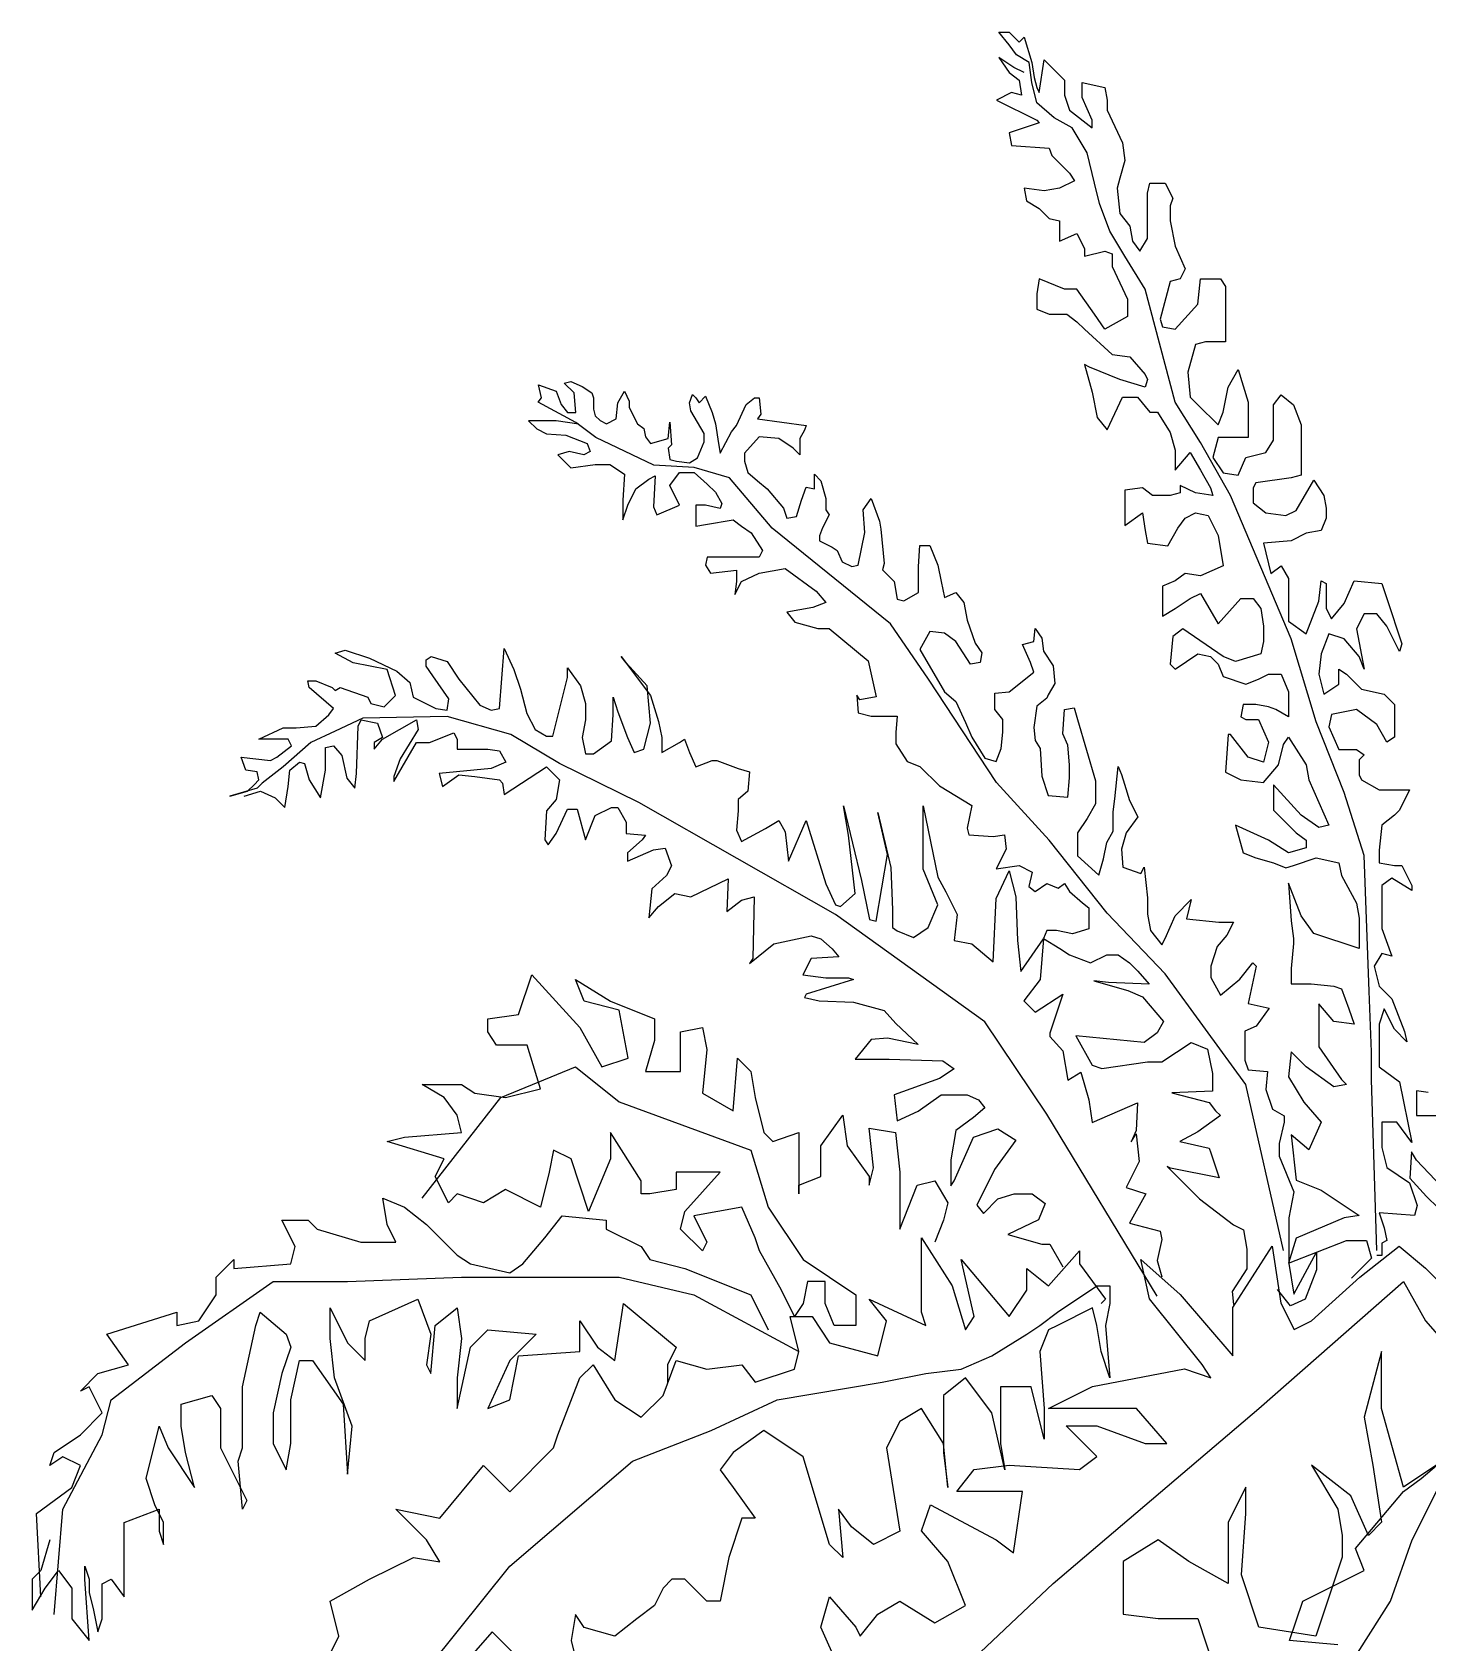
# Model space of a CAD drawing. Header units: metres. Extents: x -109 to 591, y -5 to 592.
# Drawn here: x 474.089 to 475.303, y 10.148 to 11.549 of the extents above; entities that cross this region are included whole.
import ezdxf

# ---------------------------------------------------------------- set-up
doc = ezdxf.new("R2010")
doc.units = ezdxf.units.M
doc.header["$LTSCALE"] = 0.03
doc.layers.add('ARBOLES', color=118, linetype='Continuous')

# ---------------------------------------------------------------- blocks, each defined once
blk = doc.blocks.new('palm1')
at = {"layer": 'ARBOLES', "color": 104}
for points in [[(295.7854, 23.1446), (295.7903, 23.3101), (295.7903, 23.3369), (295.7927, 23.3953), (295.7976, 23.5267), (295.817, 23.5875), (295.8438, 23.6557), (295.8682, 23.736), (295.9266, 23.8747), (295.9559, 23.9258), (295.9802, 23.9647), (296.0094, 24.0742), (296.0289, 24.1059), (296.0435, 24.1302), (296.0533, 24.157), (296.0581, 24.1765), (296.0654, 24.2057), (296.08, 24.23), (296.0971, 24.2397), (296.1141, 24.2543), (296.119, 24.2738), (296.1214, 24.2933), (296.1336, 24.3006), (296.1409, 24.3103), (296.1507, 24.3225), (296.1409, 24.3225), (296.1312, 24.3127), (296.1263, 24.3176), (296.119, 24.2933), (296.1166, 24.2787), (296.1141, 24.2689), (296.1117, 24.2641), (296.1068, 24.2957), (296.0874, 24.2762), (296.0874, 24.2665), (296.0874, 24.2616), (296.0825, 24.247), (296.0606, 24.23), (296.0606, 24.2373), (296.0703, 24.2592), (296.0703, 24.2738), (296.0484, 24.2689), (296.046, 24.2568), (296.046, 24.247), (296.0313, 24.2154), (296.0289, 24.1984), (296.0338, 24.1813), (296.0362, 24.1716), (296.0338, 24.1473), (296.024, 24.1351), (296.0216, 24.1205), (296.0143, 24.1107), (296.007, 24.1229), (296.007, 24.1521), (296.007, 24.1667), (296.0046, 24.1765), (295.9899, 24.1765), (295.9826, 24.1619), (295.9851, 24.1546), (295.9851, 24.14), (295.9802, 24.1156), (295.9705, 24.0937), (295.9753, 24.084), (295.9851, 24.0815), (295.9948, 24.045), (295.9924, 24.0377), (295.9802, 24.0353), (295.9583, 24.0596), (295.9559, 24.084), (295.9485, 24.084), (295.9364, 24.084), (295.9315, 24.0767), (295.9315, 24.0669), (295.9315, 24.0548), (295.9315, 24.0377), (295.9315, 24.0231), (295.951, 24.0231), (295.9607, 24.0207), (295.968, 23.9939), (295.9656, 23.9696), (295.9583, 23.9623), (295.9388, 23.9428), (295.9339, 23.955), (295.9291, 23.9793), (295.9193, 23.9964), (295.9096, 23.9647), (295.9096, 23.9404), (295.9096, 23.9307), (295.9388, 23.9307), (295.9437, 23.9112), (295.9339, 23.8966), (295.9193, 23.8942), (295.912, 23.9112), (295.8925, 23.9161), (295.8852, 23.9282), (295.8852, 23.9623), (295.8779, 23.972), (295.8658, 23.9623), (295.8584, 23.9428), (295.8584, 23.9234), (295.8584, 23.8942), (295.8682, 23.8917), (295.9023, 23.8869), (295.9047, 23.882), (295.9047, 23.8674), (295.8925, 23.8577), (295.8731, 23.8552), (295.8633, 23.8601), (295.8463, 23.8893), (295.8365, 23.8747), (295.8341, 23.8625), (295.8341, 23.8528), (295.839, 23.8406), (295.8536, 23.8382), (295.8682, 23.8309), (295.895, 23.8285), (295.8877, 23.7993), (295.8779, 23.8066), (295.8706, 23.7944), (295.8706, 23.7652), (295.8706, 23.753), (295.8536, 23.7408), (295.8414, 23.7725), (295.839, 23.792), (295.8341, 23.7895), (295.8341, 23.7652), (295.8292, 23.7555), (295.817, 23.7701), (295.8073, 23.792), (295.7805, 23.7895), (295.7757, 23.7749), (295.761, 23.7311), (295.7635, 23.7238), (295.7757, 23.7482), (295.7854, 23.7603), (295.7976, 23.7603), (295.8049, 23.7457), (295.7976, 23.7068), (295.8024, 23.7189), (295.817, 23.736), (295.8317, 23.7408), (295.839, 23.7214), (295.8414, 23.7019), (295.8365, 23.6824), (295.8219, 23.6922), (295.8219, 23.7068), (295.8146, 23.7019), (295.8, 23.6873), (295.7781, 23.6824), (295.7683, 23.6727), (295.7683, 23.6411), (295.7757, 23.6362), (295.7854, 23.6532), (295.8049, 23.6678), (295.8292, 23.663), (295.8317, 23.6508), (295.8219, 23.6289), (295.8049, 23.6289), (295.7976, 23.624), (295.8024, 23.6192), (295.8024, 23.6046), (295.8, 23.5997), (295.783, 23.59), (295.7659, 23.59), (295.7537, 23.59), (295.7635, 23.5705), (295.7683, 23.5656), (295.7805, 23.5559), (295.783, 23.5316), (295.783, 23.5194), (295.7683, 23.517), (295.761, 23.517), (295.7513, 23.4975), (295.7513, 23.4926), (295.7708, 23.5048), (295.7805, 23.4975), (295.7805, 23.4561), (295.7708, 23.4294), (295.7805, 23.4318), (295.7878, 23.4196), (295.783, 23.4002), (295.7708, 23.388), (295.7586, 23.3563), (295.7562, 23.3466), (295.7683, 23.3588), (295.7781, 23.3783), (295.783, 23.3636), (295.783, 23.3369), (295.783, 23.3223), (295.7635, 23.3077), (295.7513, 23.2493), (295.7659, 23.2687), (295.7805, 23.2687), (295.7805, 23.2444), (295.7757, 23.2249), (295.7537, 23.2103), (295.7464, 23.1884), (295.7489, 23.1787), (295.783, 23.1811), (295.7781, 23.1665), (295.7757, 23.1544), (295.7805, 23.1519), (295.7805, 23.1398), (295.7854, 23.1398)], [(296.1263, 24.2835), (296.1361, 24.2884), (296.1507, 24.2981), (296.1409, 24.2835), (296.1312, 24.2762), (296.1287, 24.2616), (296.1385, 24.2641), (296.1531, 24.2568), (296.1141, 24.2373), (296.1117, 24.2349), (296.1409, 24.2251), (296.1385, 24.213), (296.102, 24.2105), (296.0995, 24.2032), (296.0825, 24.1862), (296.0776, 24.1789), (296.0922, 24.1716), (296.1068, 24.1692), (296.1263, 24.1716), (296.1239, 24.1594), (296.1117, 24.1521), (296.102, 24.1424), (296.0922, 24.14), (296.0922, 24.1205), (296.0752, 24.1278), (296.0679, 24.1132), (296.0679, 24.1059), (296.0484, 24.1107), (296.0411, 24.1083), (296.0411, 24.0961), (296.0265, 24.0645), (296.0265, 24.0475), (296.0484, 24.0353), (296.0581, 24.0499), (296.0752, 24.0742), (296.0874, 24.0742), (296.1117, 24.084), (296.1141, 24.0694), (296.1141, 24.0548), (296.102, 24.0499), (296.0922, 24.0499), (296.0849, 24.0499), (296.0752, 24.0426), (296.0679, 24.0353), (296.0411, 24.011), (296.024, 24.0085), (296.0094, 23.9915), (296.007, 23.9866), (296.0094, 23.9793), (296.0338, 23.9866), (296.063, 23.9988), (296.0679, 24.0012), (296.0606, 23.9745), (296.0557, 23.9501), (296.046, 23.938), (296.0313, 23.9696), (296.0167, 23.9696), (296.0046, 23.955), (295.9973, 23.955), (295.9851, 23.9355), (295.9802, 23.9185), (295.9802, 23.899), (295.9656, 23.9161), (295.9559, 23.899), (295.9461, 23.882), (295.9437, 23.8747), (295.9607, 23.8771), (295.9753, 23.8844), (295.9753, 23.8771), (295.9851, 23.8747), (295.9948, 23.8747), (296.0021, 23.8747), (296.0119, 23.882), (296.0289, 23.8796), (296.0289, 23.865), (296.0289, 23.8455), (296.0119, 23.8577), (296.0094, 23.8406), (296.007, 23.8285), (295.9875, 23.826), (295.9778, 23.8431), (295.9705, 23.8528), (295.9607, 23.8577), (295.9485, 23.8552), (295.9388, 23.8358), (295.9339, 23.8066), (295.9559, 23.7968), (295.9705, 23.7993), (295.9802, 23.792), (295.9924, 23.7871), (295.9924, 23.7579), (295.9802, 23.7652), (295.9656, 23.7749), (295.9559, 23.7798), (295.9388, 23.7506), (295.9169, 23.7749), (295.9047, 23.7749), (295.8974, 23.7652), (295.895, 23.7482), (295.895, 23.7335), (295.8974, 23.7214), (295.9218, 23.7141), (295.9339, 23.7189), (295.9729, 23.7457), (295.9826, 23.7384), (295.9851, 23.7116), (295.9802, 23.7068), (295.9583, 23.7214), (295.9461, 23.7189), (295.9388, 23.7116), (295.9339, 23.6995), (295.912, 23.6922), (295.8998, 23.697), (295.8901, 23.7019), (295.8779, 23.7019), (295.8706, 23.6849), (295.8706, 23.6751), (295.8706, 23.6605), (295.8828, 23.6678), (295.8901, 23.6703), (295.9023, 23.6727), (295.9145, 23.6727), (295.9169, 23.6605), (295.912, 23.6581), (295.8998, 23.6581), (295.8901, 23.6362), (295.895, 23.6167), (295.9096, 23.6216), (295.9266, 23.6435), (295.9291, 23.6435), (295.9315, 23.607), (295.9169, 23.5997), (295.895, 23.5973), (295.8804, 23.6143), (295.8755, 23.6338), (295.8706, 23.6411), (295.8536, 23.6143), (295.8511, 23.5997), (295.8317, 23.5559), (295.8414, 23.5535), (295.8584, 23.5656), (295.8852, 23.5948), (295.8852, 23.5705), (295.8633, 23.5486), (295.8536, 23.5413), (295.8536, 23.534), (295.8706, 23.5291), (295.8901, 23.5413), (295.9218, 23.5559), (295.9145, 23.5291), (295.9023, 23.5243), (295.8852, 23.5194), (295.8731, 23.5145), (295.8658, 23.517), (295.8438, 23.5243), (295.8219, 23.5194), (295.8195, 23.5072), (295.8049, 23.4805), (295.8024, 23.4659), (295.8024, 23.4367), (295.8463, 23.4513), (295.8584, 23.4683), (295.8706, 23.4999), (295.8682, 23.4634), (295.8658, 23.4464), (295.8658, 23.4415), (295.8682, 23.4172), (295.8682, 23.4026), (295.8487, 23.4026), (295.8268, 23.4002), (295.8195, 23.3977), (295.8122, 23.3783), (295.8073, 23.3636), (295.8268, 23.3661), (295.8414, 23.3831), (295.8414, 23.3417), (295.8195, 23.3101), (295.8146, 23.3052), (295.8268, 23.3028), (295.8536, 23.3223), (295.8682, 23.3369), (295.8706, 23.3125), (295.856, 23.2882), (295.839, 23.2687), (295.8511, 23.242), (295.8682, 23.2566), (295.8633, 23.2128), (295.839, 23.203), (295.8024, 23.1787), (295.817, 23.1763), (295.8633, 23.1568), (295.8706, 23.1325), (295.8146, 23.1544), (295.7951, 23.1544), (295.7903, 23.1373), (295.8097, 23.1179)], [(295.8755, 23.1446), (295.912, 23.3052), (295.9899, 23.4123), (296.046, 23.4707), (296.102, 23.5413), (296.1531, 23.5973), (296.2188, 23.697), (296.2554, 23.7506), (296.3698, 23.8431), (296.4112, 23.8917), (296.4453, 23.9015), (296.4843, 23.9039), (296.5403, 23.9307), (296.5598, 23.9453), (296.5963, 23.9647), (296.5929, 23.969), (296.596, 23.9815), (296.5787, 23.9753), (296.574, 23.9627), (296.5677, 23.9548), (296.5599, 23.9548), (296.5615, 23.9737), (296.5709, 23.9831), (296.5646, 23.9847), (296.5536, 23.98), (296.5442, 23.9737), (296.5426, 23.969), (296.5426, 23.958), (296.541, 23.9517), (296.5363, 23.947), (296.5301, 23.9439), (296.5206, 23.9486), (296.5191, 23.9643), (296.5128, 23.9753), (296.5081, 23.9658), (296.5081, 23.9596), (296.5002, 23.9439), (296.4939, 23.9392), (296.4924, 23.9313), (296.4877, 23.925), (296.4704, 23.9297), (296.4688, 23.9454), (296.4672, 23.9235), (296.4704, 23.9203), (296.4688, 23.9093), (296.4625, 23.9078), (296.45, 23.9062), (296.4421, 23.9109), (296.4358, 23.9266), (296.4358, 23.9344), (296.4421, 23.9454), (296.4484, 23.9564), (296.45, 23.9643), (296.4468, 23.9721), (296.4437, 23.969), (296.4405, 23.9643), (296.4343, 23.9705), (296.428, 23.9548), (296.4248, 23.9439), (296.4217, 23.925), (296.4201, 23.9156), (296.4091, 23.936), (296.4044, 23.9423), (296.395, 23.9627), (296.3871, 23.969), (296.3824, 23.969), (296.3809, 23.9533), (296.384, 23.9486), (296.3369, 23.9423), (296.3385, 23.9376), (296.3432, 23.9297), (296.3432, 23.914), (296.3495, 23.9203), (296.3636, 23.9297), (296.3824, 23.9313), (296.3966, 23.9156), (296.3966, 23.9078), (296.3934, 23.8968), (296.384, 23.8889), (296.3746, 23.8811), (296.3589, 23.8623), (296.3557, 23.8528), (296.3463, 23.8544), (296.3416, 23.8701), (296.3369, 23.8827), (296.329, 23.8811), (296.329, 23.8952), (296.3228, 23.8889), (296.3181, 23.8717), (296.3181, 23.8607), (296.3149, 23.856), (296.3212, 23.8434), (296.3243, 23.8356), (296.3243, 23.8309), (296.3118, 23.8246), (296.3071, 23.8215), (296.3023, 23.8105), (296.2929, 23.8058), (296.2866, 23.8073), (296.2804, 23.8387), (296.2819, 23.8607), (296.2741, 23.8717), (296.2662, 23.8497), (296.2647, 23.8419), (296.2615, 23.8089), (296.2631, 23.8026), (296.2521, 23.7916), (296.249, 23.7744), (296.2427, 23.7728), (296.2285, 23.7807), (296.2285, 23.8058), (296.227, 23.8262), (296.2175, 23.8262), (296.2097, 23.8073), (296.2066, 23.7916), (296.2034, 23.7759), (296.1924, 23.7807), (296.1846, 23.7712), (296.1814, 23.754), (296.1736, 23.732), (296.1673, 23.7226), (296.1689, 23.7132), (296.1783, 23.7116), (296.1924, 23.7336), (296.2034, 23.7414), (296.2175, 23.743), (296.227, 23.7257), (296.2034, 23.6849), (296.1924, 23.6755), (296.183, 23.6551), (296.1767, 23.641), (296.1642, 23.6206), (296.1532, 23.6174), (296.1485, 23.63), (296.1469, 23.6457), (296.1469, 23.6582), (296.1547, 23.6677), (296.1547, 23.6834), (296.1406, 23.6849), (296.117, 23.7038), (296.1202, 23.7132), (296.128, 23.7304), (296.117, 23.7336), (296.1155, 23.7461), (296.1092, 23.7367), (296.1076, 23.7242), (296.0982, 23.71), (296.0966, 23.6928), (296.1029, 23.6818), (296.1045, 23.6786), (296.1139, 23.6708), (296.117, 23.6504), (296.1155, 23.6378), (296.1108, 23.63), (296.1092, 23.6033), (296.1029, 23.5845), (296.0841, 23.5829), (296.0825, 23.6017), (296.0825, 23.6143), (296.0841, 23.6331), (296.0888, 23.6441), (296.0872, 23.6677), (296.0778, 23.6692), (296.0746, 23.6582), (296.0574, 23.5986), (296.0574, 23.5766), (296.0652, 23.5625), (296.0746, 23.5484), (296.0746, 23.5264), (296.0542, 23.5076), (296.0495, 23.5233), (296.0464, 23.539), (296.0401, 23.55), (296.0401, 23.5688), (296.0385, 23.5813), (296.0354, 23.6127), (296.0322, 23.6049), (296.0291, 23.5955), (296.0244, 23.5798), (296.0165, 23.5641), (296.0275, 23.5484), (296.0322, 23.5327), (296.0307, 23.5154), (296.0134, 23.5092), (296.0103, 23.5154), (296.0071, 23.4856), (296.0071, 23.4825), (296.0071, 23.4699), (296.004, 23.4542), (295.993, 23.4401), (295.9898, 23.4464), (295.9804, 23.4684), (295.9647, 23.484), (295.9694, 23.4652), (295.938, 23.4621), (295.9239, 23.4621), (295.9302, 23.4495), (295.9396, 23.4385), (295.9459, 23.4197), (295.9459, 23.4087), (295.9365, 23.3915), (295.9176, 23.4071), (295.905, 23.4228), (295.9019, 23.4197), (295.9098, 23.3836), (295.8893, 23.3789), (295.9019, 23.3616), (295.9129, 23.3569), (295.9129, 23.3287), (295.9098, 23.3193), (295.8909, 23.3177), (295.8925, 23.3004), (295.886, 23.2813), (295.875, 23.275), (295.875, 23.2687), (295.8797, 23.2483), (295.8797, 23.2358), (295.8656, 23.2013), (295.8703, 23.1762), (295.8703, 23.1714), (295.8703, 23.151), (295.8703, 23.1322), (295.8656, 23.1024), (295.8436, 23.1432), (295.8436, 23.1259), (295.8546, 23.0977), (295.8687, 23.0914), (295.8813, 23.1071)], [(296.5567, 23.9437), (296.5787, 23.9469), (296.6054, 23.9469), (296.5976, 23.939), (296.5882, 23.9343), (296.5693, 23.9328), (296.5489, 23.9249), (296.5458, 23.9171), (296.552, 23.9139), (296.5662, 23.9171), (296.5772, 23.9139), (296.5646, 23.9014), (296.541, 23.9045), (296.5269, 23.9045), (296.5128, 23.8951), (296.5143, 23.87), (296.5143, 23.8512), (296.5096, 23.8653), (296.5018, 23.881), (296.4892, 23.8904), (296.4829, 23.8935), (296.4845, 23.8637), (296.4814, 23.8559), (296.4594, 23.8653), (296.4688, 23.8841), (296.4594, 23.8967), (296.4452, 23.8967), (296.4327, 23.8857), (296.4248, 23.8778), (296.4186, 23.8668), (296.4201, 23.8621), (296.4343, 23.8653), (296.4437, 23.8653), (296.4437, 23.8449), (296.4343, 23.8464), (296.4076, 23.8512), (296.3997, 23.8449), (296.3903, 23.8386), (296.3793, 23.8213), (296.3824, 23.8151), (296.4013, 23.8151), (296.4327, 23.8151), (296.4343, 23.8072), (296.4295, 23.7994), (296.4044, 23.8025), (296.4044, 23.7915), (296.406, 23.779), (296.3997, 23.7915), (296.3824, 23.7994), (296.3573, 23.8041), (296.3275, 23.7821), (296.318, 23.7711), (296.3306, 23.7664), (296.3557, 23.7617), (296.3479, 23.7523), (296.3259, 23.746), (296.3149, 23.746), (296.2772, 23.7146), (296.2694, 23.6801), (296.2851, 23.677), (296.2882, 23.6817), (296.2866, 23.6644), (296.2741, 23.6613), (296.249, 23.6613), (296.2505, 23.6456), (296.2505, 23.6346), (296.2395, 23.6173), (296.227, 23.6126), (296.2081, 23.5938), (296.1767, 23.5749), (296.1814, 23.553), (296.1799, 23.5467), (296.1563, 23.5451), (296.1453, 23.5467), (296.1437, 23.5326), (296.1532, 23.5137), (296.1312, 23.5169), (296.1186, 23.5106), (296.1218, 23.4965), (296.1155, 23.4918), (296.1045, 23.4996), (296.0935, 23.4949), (296.0872, 23.4996), (296.0825, 23.4918), (296.0699, 23.4808), (296.0636, 23.4761), (296.0636, 23.4557), (296.0794, 23.451), (296.0951, 23.4541), (296.1045, 23.4541), (296.1076, 23.4463), (296.0919, 23.4368), (296.0825, 23.4306), (296.0621, 23.4227), (296.0464, 23.4306), (296.0354, 23.4306), (296.0244, 23.4227), (296.0165, 23.4149), (296.0055, 23.4023), (296.0448, 23.4039), (296.0589, 23.4055), (296.026, 23.396), (296.0118, 23.3898), (295.9914, 23.3662), (295.9977, 23.3552), (296.0103, 23.3458), (296.0762, 23.3521), (296.0605, 23.3239), (296.0511, 23.3207), (296.0071, 23.327), (295.993, 23.327), (295.9647, 23.3458), (295.949, 23.3395), (295.9443, 23.316), (295.9443, 23.2987), (295.9836, 23.2972), (295.9474, 23.2878), (295.9412, 23.2799), (295.9364, 23.2752), (295.9584, 23.2595), (295.9757, 23.2501), (295.9474, 23.2438), (295.9459, 23.2391), (295.9378, 23.215), (295.9849, 23.2244), (295.9881, 23.2259), (295.9567, 23.1946), (295.9237, 23.1694), (295.9143, 23.1647), (295.9111, 23.1459), (295.9111, 23.1271), (295.9252, 23.1051), (295.9237, 23.0925)]]:
    blk.add_lwpolyline(points, dxfattribs=at)
at = {"layer": 'ARBOLES', "color": 85}
for points in [[(295.7357, 23.2976), (295.7469, 23.2992), (295.7469, 23.2753), (295.7229, 23.2753)], [(295.7229, 23.2066), (295.7469, 23.2322), (295.7517, 23.2402), (295.7533, 23.2146), (295.7373, 23.197), (295.7261, 23.1859)], [(295.9977, 23.1006), (296.1045, 23.2764), (296.1642, 23.3658), (296.3087, 23.4694), (296.4987, 23.5777), (296.5756, 23.6154), (296.6227, 23.6436), (296.684, 23.6609), (296.7656, 23.6593), (296.7923, 23.6467), (296.8159, 23.6358), (296.8426, 23.6122), (296.863, 23.5965), (296.8677, 23.5918), (296.8944, 23.584), (296.8771, 23.5887), (296.8708, 23.595), (296.8661, 23.5997), (296.8677, 23.6075), (296.8787, 23.6091), (296.8834, 23.6216), (296.8551, 23.6185), (296.8489, 23.6216), (296.8347, 23.6326), (296.8379, 23.6389), (296.8661, 23.6389), (296.8426, 23.6499), (296.83, 23.6499), (296.8112, 23.6515), (296.7986, 23.6624), (296.7939, 23.6687), (296.8175, 23.6891), (296.819, 23.6954), (296.8112, 23.6954), (296.7955, 23.6891), (296.7923, 23.686), (296.7876, 23.6891), (296.7609, 23.6797), (296.7578, 23.6734), (296.7452, 23.6703), (296.7342, 23.6813), (296.7421, 23.7064), (296.7751, 23.7127), (296.7923, 23.7221), (296.7829, 23.7252), (296.7594, 23.7174), (296.7327, 23.7048), (296.7201, 23.6938), (296.717, 23.6797), (296.695, 23.6687), (296.684, 23.6671), (296.6824, 23.6781), (296.6981, 23.7001), (296.7044, 23.7095), (296.7044, 23.7158), (296.6997, 23.7189), (296.684, 23.7142), (296.673, 23.697), (296.6526, 23.6719), (296.6416, 23.6671), (296.6337, 23.6687), (296.629, 23.7268), (296.6196, 23.7064), (296.6133, 23.6875), (296.607, 23.664), (296.5992, 23.6483), (296.5882, 23.642), (296.5819, 23.642), (296.5678, 23.6985), (296.5678, 23.7079), (296.5552, 23.6907), (296.5505, 23.6734), (296.5505, 23.6577), (296.5536, 23.6405), (296.5505, 23.6248), (296.5426, 23.6248), (296.5254, 23.6373), (296.5238, 23.6624), (296.5238, 23.6797), (296.5191, 23.6656), (296.5097, 23.6405), (296.5034, 23.6263), (296.494, 23.6295), (296.4877, 23.6546), (296.4908, 23.6907), (296.5112, 23.7127), (296.5159, 23.7189), (296.4877, 23.6813), (296.4798, 23.6562), (296.4767, 23.6405), (296.4767, 23.6263), (296.4594, 23.6358), (296.4547, 23.6389), (296.45, 23.6263), (296.4437, 23.6122), (296.428, 23.6185), (296.4233, 23.6185), (296.4029, 23.6106), (296.3919, 23.6075), (296.3935, 23.5887), (296.4029, 23.5808), (296.4029, 23.5698), (296.4044, 23.551), (296.3997, 23.54), (296.3762, 23.5526), (296.3636, 23.5604), (296.3573, 23.5494), (296.3542, 23.5212), (296.3369, 23.5604), (296.3181, 23.4992), (296.3087, 23.4788), (296.3039, 23.4773), (296.2898, 23.4898), (296.2961, 23.5463), (296.3008, 23.5746), (296.2835, 23.5024), (296.2757, 23.4647), (296.2694, 23.4631), (296.2584, 23.5275), (296.2678, 23.5683), (296.2553, 23.5149), (296.2537, 23.4741), (296.2537, 23.4569), (296.249, 23.4537), (296.2333, 23.4474), (296.2191, 23.4569), (296.2097, 23.4788), (296.2239, 23.5133), (296.2239, 23.5604), (296.2239, 23.5746), (296.2097, 23.5055), (296.2019, 23.4914), (296.1909, 23.4694), (296.194, 23.4443), (296.1767, 23.4412), (296.1563, 23.4239), (296.1532, 23.4851), (296.1406, 23.5118), (296.1343, 23.4867), (296.1328, 23.4443), (296.1296, 23.4145), (296.1076, 23.4459), (296.1108, 23.4066), (296.1265, 23.3862), (296.1155, 23.3752), (296.0888, 23.3925), (296.1014, 23.3548), (296.1014, 23.3517), (296.0888, 23.3376), (296.0841, 23.3093), (296.0715, 23.3172), (296.0637, 23.2905), (296.0605, 23.2685), (296.0166, 23.2874), (296.0181, 23.2607), (296.0228, 23.2497), (296.0181, 23.2575), (296.015, 23.2309), (296.0276, 23.2058), (296.0087, 23.1995), (296.0244, 23.1712), (295.9946, 23.1634), (295.993, 23.1555), (295.9977, 23.1351), (295.993, 23.1194)], [(296.8803, 23.584), (296.8646, 23.5887), (296.8504, 23.5824), (296.841, 23.573), (296.8379, 23.5934), (296.8363, 23.6091), (296.8269, 23.6169), (296.8222, 23.6154), (296.8175, 23.5997), (296.8065, 23.5824), (296.8018, 23.6091), (296.8018, 23.631), (296.7939, 23.6326), (296.786, 23.6232), (296.7813, 23.6012), (296.7735, 23.5918), (296.7719, 23.6059), (296.7703, 23.6515), (296.7672, 23.6577), (296.7515, 23.6546), (296.7468, 23.6405), (296.7546, 23.6358), (296.7546, 23.6295), (296.7468, 23.6389), (296.7138, 23.6577), (296.7122, 23.6483), (296.7295, 23.6201), (296.7358, 23.6028), (296.7358, 23.5981), (296.7138, 23.6358), (296.7012, 23.6358), (296.6777, 23.6452), (296.6745, 23.6389), (296.6745, 23.6295), (296.6447, 23.6295), (296.6337, 23.6279), (296.6274, 23.6169), (296.6416, 23.6106), (296.6918, 23.6059), (296.6887, 23.5934), (296.673, 23.6044), (296.6573, 23.6028), (296.6337, 23.5997), (296.6306, 23.5965), (296.629, 23.5855), (296.5882, 23.6122), (296.5756, 23.5997), (296.5788, 23.5808), (296.5882, 23.5698), (296.5897, 23.5416), (296.5866, 23.5369), (296.5788, 23.5479), (296.5678, 23.5714), (296.5583, 23.5714), (296.5505, 23.5416), (296.5411, 23.5651), (296.5254, 23.573), (296.5191, 23.573), (296.5112, 23.5589), (296.5112, 23.5479), (296.4924, 23.5463), (296.4955, 23.5416), (296.5097, 23.529), (296.5097, 23.5212), (296.4845, 23.5322), (296.4735, 23.5337), (296.4673, 23.5165), (296.472, 23.5071), (296.4861, 23.4945), (296.4892, 23.4663), (296.4798, 23.4773), (296.4641, 23.4898), (296.4484, 23.4867), (296.4123, 23.5039), (296.4139, 23.4725), (296.3997, 23.4835), (296.3872, 23.4867), (296.3887, 23.427), (296.3919, 23.4223), (296.3683, 23.4412), (296.3322, 23.449), (296.3228, 23.4459), (296.3118, 23.4365), (296.3055, 23.4286), (296.3322, 23.427), (296.3401, 23.4113), (296.3181, 23.4082), (296.2961, 23.4082), (296.2914, 23.4066), (296.3369, 23.3925), (296.3385, 23.3894), (296.3244, 23.3862), (296.2914, 23.3847), (296.2615, 23.3768), (296.2505, 23.3643), (296.2286, 23.3439), (296.2584, 23.3501), (296.2741, 23.3486), (296.2898, 23.3297), (296.2788, 23.3297), (296.2568, 23.3297), (296.205, 23.3282), (296.194, 23.3203), (296.2081, 23.3109), (296.2521, 23.2952), (296.249, 23.2701), (296.2286, 23.2795), (296.2066, 23.2952), (296.194, 23.2952), (296.1815, 23.2952), (296.1705, 23.2905), (296.1642, 23.2827), (296.1752, 23.2732), (296.1924, 23.2607), (296.1972, 23.2324), (296.1972, 23.2073), (296.194, 23.212), (296.1752, 23.2544), (296.1516, 23.2623), (296.1343, 23.2513), (296.1548, 23.223), (296.172, 23.1885), (296.1657, 23.1806), (296.1516, 23.1948), (296.1359, 23.1995), (296.1186, 23.1995), (296.1061, 23.1901), (296.1124, 23.1744), (296.1422, 23.1602), (296.1092, 23.1508), (296.1014, 23.1508), (296.0888, 23.1289)]]:
    blk.add_lwpolyline(points, dxfattribs=at)
at = {"layer": 'ARBOLES', "color": 108}
blk.add_lwpolyline([(296.7083, 23.1952), (296.6321, 23.2925), (296.5601, 23.3222), (296.5177, 23.2883), (296.3906, 23.2417), (296.3737, 23.1867), (296.3398, 23.1359), (296.289, 23.102), (296.289, 23.0724), (296.3101, 23.0724), (296.3186, 23.0936), (296.3186, 23.1147), (296.3356, 23.1147), (296.3398, 23.0936), (296.3483, 23.0809), (296.361, 23.1063), (296.3822, 23.1444), (296.3864, 23.1571), (296.3991, 23.1867), (296.4457, 23.1782), (296.433, 23.1528), (296.4372, 23.1444), (296.4584, 23.1655), (296.4542, 23.1825), (296.4203, 23.2206), (296.4626, 23.2206), (296.4626, 23.2036), (296.4881, 23.1994), (296.4965, 23.1994), (296.4965, 23.2121), (296.5262, 23.2587), (296.5262, 23.2333), (296.5474, 23.1825), (296.5643, 23.2333), (296.5813, 23.2417), (296.5855, 23.2206), (296.594, 23.1867), (296.6279, 23.2036), (296.649, 23.1909), (296.6745, 23.1994), (296.6829, 23.1909), (296.6956, 23.2163), (296.6872, 23.2333), (296.7422, 23.2502), (296.7253, 23.2544), (296.6702, 23.2587), (296.6745, 23.2756), (296.6872, 23.2925), (296.7083, 23.3052), (296.6702, 23.3052), (296.6575, 23.2968), (296.6279, 23.2925), (296.594, 23.301), (296.6067, 23.3433), (296.6363, 23.3433), (296.6448, 23.356), (296.6448, 23.3687), (296.6151, 23.373), (296.6024, 23.4111), (296.5558, 23.3603), (296.5347, 23.3222), (296.5092, 23.3306), (296.5177, 23.3772), (296.5516, 23.3857), (296.5601, 23.4068), (296.5262, 23.3857), (296.4838, 23.3687), (296.4838, 23.3476), (296.4923, 23.3179), (296.4584, 23.3179), (296.4584, 23.356), (296.4372, 23.3603), (296.433, 23.3391), (296.4372, 23.2968), (296.4076, 23.2798), (296.4033, 23.3306), (296.3906, 23.3179), (296.3864, 23.2925), (296.3779, 23.2587), (296.3694, 23.2502), (296.344, 23.2587), (296.344, 23.2502), (296.344, 23.1994), (296.344, 23.2079), (296.3228, 23.2163), (296.3228, 23.246), (296.3017, 23.2756), (296.2974, 23.246), (296.2762, 23.2163), (296.2762, 23.2079), (296.272, 23.2248), (296.2762, 23.2629), (296.2508, 23.2587), (296.2466, 23.2206), (296.2466, 23.2036), (296.2466, 23.174), (296.2466, 23.1655), (296.2296, 23.2079), (296.2127, 23.2121), (296.2, 23.1909), (296.2042, 23.174), (296.2127, 23.1528)], dxfattribs=at)
at = {"layer": 'ARBOLES', "color": 92}
for points in [[(297.0769, 22.8099), (297.0811, 22.8904), (297.0472, 22.9158), (297.0388, 22.9369), (297.0557, 22.9454), (297.0684, 22.9369), (297.0642, 22.9496), (297.0388, 22.9666), (297.0176, 22.9877), (297.0303, 23.0131), (297.0388, 23.0089), (297.0218, 23.0258), (296.9922, 23.0343), (297.0133, 23.0639), (296.9456, 23.0851), (296.9456, 23.0724), (296.9244, 23.0766), (296.9074, 23.102), (296.9074, 23.119), (296.8905, 23.1359), (296.8905, 23.1274), (296.8354, 23.1317), (296.8312, 23.1486), (296.8439, 23.174), (296.8185, 23.174), (296.81, 23.1655), (296.7676, 23.1528), (296.7338, 23.1528), (296.7422, 23.1698), (296.7465, 23.1952), (296.7253, 23.1867), (296.7041, 23.1698), (296.6745, 23.1401), (296.6617, 23.1317), (296.6236, 23.1232), (296.6109, 23.1317), (296.5897, 23.1571), (296.5728, 23.1782), (296.5304, 23.174), (296.5304, 23.1655), (296.4965, 23.1486), (296.4881, 23.1359), (296.4542, 23.1274), (296.3906, 23.102), (296.3737, 23.0682)], [(296.2508, 22.6789), (296.0983, 22.8228), (295.8992, 22.9921), (295.7594, 23.1149), (295.7383, 23.0768), (295.7086, 23.0429)], [(295.7213, 22.9413), (295.7594, 22.9159), (295.7806, 22.9921), (295.7806, 23.0472), (295.7976, 22.9837), (295.7891, 22.9371), (295.7806, 22.8821), (295.7933, 22.8694), (295.8103, 22.9075), (295.8484, 22.9371), (295.823, 22.8948), (295.8187, 22.8694), (295.8187, 22.8482), (295.8442, 22.772), (295.8992, 22.7805), (295.9162, 22.8313), (295.9119, 22.8905), (295.9119, 22.9159), (295.9289, 22.8821), (295.9289, 22.8228), (295.967, 22.844), (295.9967, 22.8651), (296.0306, 22.844), (296.0306, 22.7932), (295.9967, 22.7889), (295.9585, 22.7889), (295.9416, 22.7381)], [(296.3059, 22.7424), (296.3229, 22.7805), (296.3144, 22.8101), (296.289, 22.7805), (296.2847, 22.772), (296.2678, 22.7932), (296.2466, 22.8059), (296.2127, 22.7847), (296.1831, 22.8016), (296.2, 22.844), (296.2254, 22.8736), (296.2169, 22.899), (296.1534, 22.8651), (296.1365, 22.8524), (296.128, 22.9117), (296.1534, 22.9117), (296.1915, 22.9117), (296.1746, 22.9329), (296.1407, 22.9371), (296.0729, 22.9329), (296.056, 22.9456), (296.0856, 22.9752), (296.056, 22.9752), (296.0094, 22.9583), (295.9882, 22.9583), (296.0178, 22.9921), (296.056, 22.9921), (296.1026, 22.9921), (296.0602, 23.0133), (295.9712, 23.0302), (295.9458, 23.0218), (295.9543, 23.0345), (296.0051, 23.098), (296.0136, 23.1361), (295.9755, 23.1022), (295.9246, 23.0429), (295.9246, 23.0895), (295.8865, 23.1488), (295.878, 23.0937), (295.8653, 23.0683), (295.8484, 23.0768), (295.8018, 23.1191), (295.7637, 23.1488), (295.7383, 23.1276), (295.6705, 23.0599)], [(297.0642, 22.793), (297.0557, 22.8946), (297.0176, 22.9666), (297.0091, 23.0004), (296.9371, 23.0555), (296.8524, 23.1147), (296.7804, 23.1147), (296.6702, 23.119), (296.5177, 23.119), (296.4457, 23.102), (296.344, 23.047)], [(297.0684, 22.865), (297.0769, 22.8353), (297.0854, 22.8269), (297.0854, 22.7972), (297.0727, 22.8184), (297.0599, 22.8353), (297.0472, 22.8184), (297.0472, 22.8015), (297.0472, 22.7888), (297.0303, 22.7676), (297.0345, 22.8269), (297.0345, 22.8396), (297.0303, 22.8269), (297.0303, 22.8142), (297.0261, 22.7972), (297.0218, 22.7761), (297.0176, 22.7888), (297.0176, 22.8226), (297.0091, 22.8269), (296.9964, 22.8099), (296.9964, 22.8226), (296.9964, 22.8396), (296.9964, 22.8565), (296.9964, 22.8819), (296.9625, 22.8946), (296.9625, 22.8734), (296.9583, 22.8607), (296.9583, 22.8819), (296.9668, 22.8988), (296.9752, 22.9242), (296.9625, 22.975), (296.954, 22.9539), (296.9286, 22.9158), (296.9371, 22.9496), (296.9413, 22.975), (296.9413, 22.9962), (296.9117, 23.0047), (296.9032, 22.992), (296.9032, 22.9539), (296.8778, 22.9031), (296.882, 22.8946), (296.8863, 22.9412), (296.882, 22.9539), (296.882, 22.992), (296.882, 23.0131), (296.8693, 23.0724), (296.8651, 23.0851), (296.8397, 23.0639), (296.8354, 23.0512), (296.8439, 23.0258), (296.8524, 22.9877), (296.8524, 22.9581), (296.8397, 22.9327), (296.8354, 22.9581), (296.8354, 23.0004), (296.827, 23.0385), (296.8142, 23.0385), (296.7846, 22.9962), (296.7804, 22.9285), (296.7761, 22.975), (296.7931, 23.0216), (296.7973, 23.0597), (296.7973, 23.0893), (296.7804, 23.0555), (296.7634, 23.0385), (296.7634, 23.0597), (296.7592, 23.0766), (296.7126, 23.0978), (296.6999, 23.0639), (296.7041, 23.0343), (296.6999, 23.0258), (296.6956, 23.0724), (296.6745, 23.0893), (296.6702, 23.0597), (296.6745, 23.0216), (296.6745, 22.992), (296.6617, 23.0512), (296.6448, 23.0682), (296.5982, 23.0639), (296.6236, 23.0385), (296.6448, 22.992), (296.6236, 23.0004), (296.6151, 23.0428), (296.5558, 23.047), (296.5558, 23.0766), (296.5389, 23.0512), (296.5219, 23.0385), (296.5135, 23.0936), (296.4626, 23.0512), (296.4711, 23.0343), (296.4711, 23.0174)]]:
    blk.add_lwpolyline(points, dxfattribs=at)
at = {"layer": 'ARBOLES', "color": 72}
for points in [[(296.7253, 22.7126), (296.6236, 22.8396), (296.505, 22.9412), (296.4288, 22.9708), (296.3652, 23.0004), (296.2635, 23.0174), (296.2212, 23.0258), (296.1873, 23.0301), (296.1576, 23.0428), (296.1237, 23.0639), (296.111, 23.0724), (296.0941, 23.0851), (296.056, 23.1105), (296.0433, 23.1105), (296.0433, 23.0936), (296.0475, 23.0724), (296.0433, 23.0216), (296.0517, 23.047), (296.056, 23.0724), (296.0602, 23.0893), (296.0941, 23.0724), (296.1026, 23.0682), (296.111, 23.047), (296.1068, 22.992), (296.1068, 22.9623), (296.1195, 23.0131), (296.128, 23.0131), (296.1492, 23.0131), (296.1492, 22.9581), (296.1449, 22.9327), (296.1576, 22.9877), (296.1831, 23.0216), (296.2042, 23.0047), (296.2042, 22.9496), (296.2, 22.9158), (296.2042, 22.9581), (296.2254, 22.992), (296.2466, 22.9793), (296.2593, 22.9539), (296.2466, 22.8734), (296.272, 22.8607), (296.2932, 22.8777), (296.3059, 22.8946), (296.3017, 22.848), (296.3144, 22.8607), (296.3398, 22.9454), (296.3779, 22.9708), (296.4076, 22.9496), (296.4203, 22.9327), (296.4076, 22.9158), (296.3864, 22.8861), (296.3991, 22.8861), (296.4118, 22.848), (296.4203, 22.8057), (296.433, 22.8057), (296.4542, 22.8269), (296.4669, 22.8269), (296.4754, 22.8184), (296.4838, 22.8015), (296.5008, 22.7888), (296.5219, 22.7718), (296.5516, 22.7803), (296.5601, 22.793), (296.5643, 22.7676), (296.5601, 22.7507)], [(296.6194, 22.7549), (296.6406, 22.7761), (296.6702, 22.7422)], [(296.8015, 22.7464), (296.7888, 22.7718), (296.7973, 22.8057), (296.7592, 22.8269), (296.7168, 22.848), (296.6914, 22.8438), (296.7041, 22.865), (296.7338, 22.8946), (296.6914, 22.8861), (296.649, 22.9369), (296.6236, 22.9115), (296.5813, 22.9539), (296.577, 22.9666), (296.5558, 23.0216), (296.5431, 23.0343), (296.5219, 23.0004), (296.4965, 22.9835), (296.4754, 23.0047), (296.4626, 23.0385), (296.433, 23.0301), (296.3991, 23.0343), (296.3864, 23.0174), (296.3483, 23.0301), (296.344, 23.047), (296.3525, 23.0809), (296.3313, 23.0809), (296.3144, 23.0555), (296.2678, 23.0428), (296.2593, 23.0766), (296.2762, 23.0978), (296.2212, 23.0724), (296.2254, 23.0851), (296.2254, 23.1571), (296.1958, 23.1105), (296.1831, 23.0682), (296.1746, 23.0809), (296.1873, 23.1359), (296.1407, 23.0809), (296.1237, 23.1063), (296.1237, 23.1274), (296.1026, 23.1105), (296.0729, 23.1444), (296.0729, 23.1317), (296.0475, 23.0978), (296.0517, 23.0936)], [(295.8526, 22.6789), (295.7721, 22.8059), (295.751, 22.8651), (295.7044, 22.9583), (295.6917, 22.9625), (295.6789, 22.9625), (295.6535, 22.9286), (295.6451, 22.9032), (295.6408, 22.8524), (295.6323, 22.8143), (295.6747, 22.9371), (295.6874, 22.9202), (295.6874, 22.8821), (295.6493, 22.7932), (295.6408, 22.7508)], [(295.823, 22.7635), (295.8696, 22.7678), (295.8569, 22.8059), (295.7976, 22.8355), (295.806, 22.8567), (295.7594, 22.9117), (295.7425, 22.9244), (295.6874, 22.971), (295.6281, 22.9329), (295.573, 22.827), (295.5434, 22.5942)]]:
    blk.add_lwpolyline(points, dxfattribs=at)

msp = doc.modelspace()

# ---------------------------------------------------------------- block references
at = {"layer": 'ARBOLES', "color": 35, "xscale": -0.9000000000000004, "yscale": 0.9, "zscale": 0.9}
msp.add_blockref('palm1', (741.4654, -10.3413), dxfattribs=at)

doc.saveas('drawing.dxf')
